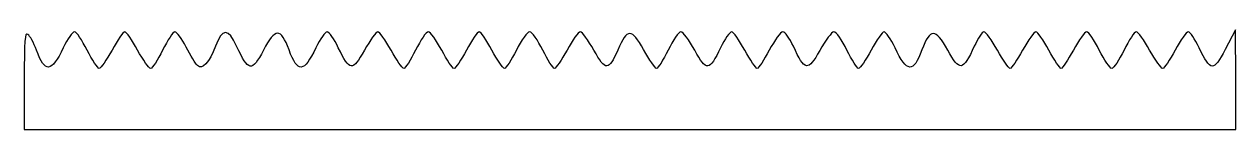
# Model space of a CAD drawing. Header units: centimetres. Extents: x -13.9 to 14.1, y 9.1 to 11.5.
import ezdxf

# ---------------------------------------------------------------- set-up
doc = ezdxf.new("R2010")
doc.units = ezdxf.units.CM
doc.header["$MEASUREMENT"] = 0
doc.layers.add('Layer 1', color=7, linetype='Continuous')

msp = doc.modelspace()

# ---------------------------------------------------------------- linework, layer by layer
at = {"layer": 'Layer 1'}
msp.add_open_spline([(-13.94355, 10.25442), (-13.94355, 11.21246), (-13.93082, 11.37542), (-13.85956, 11.32997), (-13.85956, 11.32997), (-13.81337, 11.30051), (-13.72346, 11.13624), (-13.65976, 10.96493), (-13.65976, 10.96493), (-13.45911, 10.4253), (-13.32022, 10.43716), (-13.03943, 11.01793), (-13.03943, 11.01793), (-12.94064, 11.22227), (-12.82397, 11.38946), (-12.78017, 11.38946), (-12.78017, 11.38946), (-12.73637, 11.38946), (-12.60446, 11.19842), (-12.48704, 10.96493), (-12.48704, 10.96493), (-12.36962, 10.73144), (-12.24457, 10.5404), (-12.20916, 10.5404), (-12.20916, 10.5404), (-12.17375, 10.5404), (-12.04017, 10.73144), (-11.91233, 10.96493), (-11.91233, 10.96493), (-11.78449, 11.19842), (-11.65136, 11.38946), (-11.6165, 11.38946), (-11.6165, 11.38946), (-11.58164, 11.38946), (-11.44851, 11.19842), (-11.32067, 10.96493), (-11.32067, 10.96493), (-11.19283, 10.73144), (-11.05692, 10.5404), (-11.01866, 10.5404), (-11.01866, 10.5404), (-10.9804, 10.5404), (-10.85491, 10.73144), (-10.7398, 10.96493), (-10.7398, 10.96493), (-10.62469, 11.19842), (-10.49656, 11.38946), (-10.45505, 11.38946), (-10.45505, 11.38946), (-10.41355, 11.38946), (-10.29639, 11.23026), (-10.1947, 11.03569), (-10.1947, 11.03569), (-10.09301, 10.84111), (-9.97577, 10.64828), (-9.93416, 10.60717), (-9.93416, 10.60717), (-9.82437, 10.4987), (-9.65808, 10.67841), (-9.51691, 11.05808), (-9.51691, 11.05808), (-9.3601, 11.4798), (-9.22272, 11.47887), (-9.02811, 11.05476), (-9.02811, 11.05476), (-8.75526, 10.46016), (-8.67645, 10.4485), (-8.40794, 10.96295), (-8.40794, 10.96295), (-8.13567, 11.48462), (-8.00749, 11.48602), (-7.81541, 10.96942), (-7.81541, 10.96942), (-7.61299, 10.42504), (-7.47486, 10.43581), (-7.19341, 11.01793), (-7.19341, 11.01793), (-7.09462, 11.22227), (-6.97788, 11.38946), (-6.934, 11.38946), (-6.934, 11.38946), (-6.89012, 11.38946), (-6.77338, 11.22227), (-6.67459, 11.01793), (-6.67459, 11.01793), (-6.40991, 10.47048), (-6.3486, 10.46456), (-6.0712, 10.9596), (-6.0712, 10.9596), (-5.93872, 11.19602), (-5.79874, 11.38945), (-5.76013, 11.38945), (-5.76013, 11.38945), (-5.72152, 11.38945), (-5.58441, 11.19841), (-5.45544, 10.96492), (-5.45544, 10.96492), (-5.32647, 10.73143), (-5.19306, 10.54039), (-5.15896, 10.54039), (-5.15896, 10.54039), (-5.12487, 10.54039), (-5.0028, 10.73143), (-4.88769, 10.96492), (-4.88769, 10.96492), (-4.77258, 11.19841), (-4.64, 11.38945), (-4.59307, 11.38945), (-4.59307, 11.38945), (-4.54614, 11.38945), (-4.40657, 11.19841), (-4.28292, 10.96492), (-4.28292, 10.96492), (-4.15927, 10.73143), (-4.03125, 10.54039), (-3.99842, 10.54039), (-3.99842, 10.54039), (-3.9656, 10.54039), (-3.83547, 10.73143), (-3.70924, 10.96492), (-3.70924, 10.96492), (-3.58301, 11.19841), (-3.45062, 11.38945), (-3.41503, 11.38945), (-3.41503, 11.38945), (-3.37944, 11.38945), (-3.24705, 11.19841), (-3.12082, 10.96492), (-3.12082, 10.96492), (-2.99459, 10.73143), (-2.86356, 10.54039), (-2.82964, 10.54039), (-2.82964, 10.54039), (-2.79572, 10.54039), (-2.67189, 10.73143), (-2.55447, 10.96492), (-2.55447, 10.96492), (-2.43705, 11.19841), (-2.29838, 11.38945), (-2.24632, 11.38945), (-2.24632, 11.38945), (-2.19426, 11.38945), (-2.05748, 11.19841), (-1.94237, 10.96492), (-1.94237, 10.96492), (-1.82726, 10.73143), (-1.70577, 10.54039), (-1.67238, 10.54039), (-1.67238, 10.54039), (-1.639, 10.54039), (-1.5084, 10.73143), (-1.38217, 10.96492), (-1.38217, 10.96492), (-1.25594, 11.19841), (-1.11825, 11.38945), (-1.0762, 11.38945), (-1.0762, 11.38945), (-1.03414, 11.38945), (-0.89134, 11.19602), (-0.75886, 10.9596), (-0.75886, 10.9596), (-0.48795, 10.47615), (-0.42223, 10.47698), (-0.20822, 10.96654), (-0.20822, 10.96654), (0.01476, 11.47666), (0.11281, 11.47819), (0.39028, 10.97586), (0.39028, 10.97586), (0.52258, 10.73635), (0.65743, 10.54038), (0.68994, 10.54038), (0.68994, 10.54038), (0.72245, 10.54038), (0.84323, 10.73142), (0.95834, 10.96491), (0.95834, 10.96491), (1.07345, 11.1984), (1.20563, 11.38944), (1.25208, 11.38944), (1.25208, 11.38944), (1.29853, 11.38944), (1.44325, 11.19626), (1.57367, 10.96014), (1.57367, 10.96014), (1.84671, 10.46585), (1.90751, 10.47172), (2.17158, 11.01791), (2.17158, 11.01791), (2.27037, 11.22225), (2.38438, 11.38944), (2.42493, 11.38944), (2.42493, 11.38944), (2.46548, 11.38944), (2.60326, 11.1984), (2.73111, 10.96491), (2.73111, 10.96491), (2.85895, 10.73142), (2.98841, 10.54038), (3.0188, 10.54038), (3.0188, 10.54038), (3.04919, 10.54038), (3.17522, 10.73142), (3.29887, 10.96491), (3.29887, 10.96491), (3.42252, 11.1984), (3.56387, 11.38944), (3.61297, 11.38944), (3.61297, 11.38944), (3.66208, 11.38944), (3.77137, 11.23882), (3.85584, 11.05473), (3.85584, 11.05473), (4.12181, 10.47513), (4.19446, 10.46355), (4.46719, 10.9573), (4.46719, 10.9573), (4.59847, 11.19498), (4.74647, 11.38944), (4.79607, 11.38944), (4.79607, 11.38944), (4.84568, 11.38944), (4.98044, 11.1984), (5.09555, 10.96491), (5.09555, 10.96491), (5.21066, 10.73142), (5.33216, 10.54038), (5.36554, 10.54038), (5.36554, 10.54038), (5.39892, 10.54038), (5.52951, 10.73142), (5.65574, 10.96491), (5.65574, 10.96491), (5.78197, 11.1984), (5.91776, 11.38944), (5.95749, 11.38944), (5.95749, 11.38944), (5.99723, 11.38944), (6.11057, 11.22225), (6.20936, 11.01791), (6.20936, 11.01791), (6.4908, 10.43579), (6.62894, 10.42501), (6.83136, 10.9694), (6.83136, 10.9694), (7.02105, 11.47955), (7.14451, 11.47907), (7.42731, 10.96708), (7.42731, 10.96708), (7.70587, 10.46276), (7.77705, 10.47287), (8.04405, 11.05473), (8.04405, 11.05473), (8.12852, 11.23882), (8.2289, 11.38944), (8.26711, 11.38944), (8.26711, 11.38944), (8.30532, 11.38944), (8.44474, 11.1984), (8.57693, 10.96491), (8.57693, 10.96491), (8.70912, 10.73142), (8.84117, 10.54038), (8.87037, 10.54038), (8.87037, 10.54038), (8.89957, 10.54038), (9.03119, 10.73142), (9.16285, 10.96491), (9.16285, 10.96491), (9.29452, 11.1984), (9.43247, 11.38944), (9.46941, 11.38944), (9.46941, 11.38944), (9.50635, 11.38944), (9.64118, 11.1984), (9.76903, 10.96491), (9.76903, 10.96491), (9.89687, 10.73142), (10.02458, 10.54038), (10.05282, 10.54038), (10.05282, 10.54038), (10.08106, 10.54038), (10.20876, 10.73142), (10.33661, 10.96491), (10.33661, 10.96491), (10.46445, 11.1984), (10.60344, 11.38944), (10.64548, 11.38944), (10.64548, 11.38944), (10.68752, 11.38944), (10.81799, 11.1984), (10.93541, 10.96491), (10.93541, 10.96491), (11.05284, 10.73142), (11.18287, 10.54038), (11.22438, 10.54038), (11.22438, 10.54038), (11.26589, 10.54038), (11.39403, 10.73142), (11.50914, 10.96491), (11.50914, 10.96491), (11.62425, 11.1984), (11.75088, 11.38944), (11.79053, 11.38944), (11.79053, 11.38944), (11.83019, 11.38944), (11.97036, 11.1984), (12.10202, 10.96491), (12.10202, 10.96491), (12.23368, 10.73142), (12.36903, 10.54038), (12.40278, 10.54038), (12.40278, 10.54038), (12.43653, 10.54038), (12.56743, 10.73142), (12.69366, 10.96491), (12.69366, 10.96491), (12.81989, 11.1984), (12.95567, 11.38944), (12.99541, 11.38944), (12.99541, 11.38944), (13.03515, 11.38944), (13.14849, 11.22225), (13.24729, 11.01791), (13.24729, 11.01791), (13.51596, 10.46221), (13.57611, 10.45862), (13.85225, 10.98181), (13.85225, 10.98181), (13.85225, 10.98181), (14.09231, 11.43661), (14.09231, 11.43661), (14.09231, 11.43661), (14.09231, 11.43661), (14.0935, 10.28095), (14.0935, 10.28095), (14.0935, 10.28095), (14.0935, 10.28095), (14.09469, 9.12529), (14.09469, 9.12529), (14.09469, 9.12529), (14.09469, 9.12529), (0.07557, 9.12529), (0.07557, 9.12529), (0.07557, 9.12529), (0.07557, 9.12529), (-13.94356, 9.12529), (-13.94356, 9.12529), (-13.94356, 9.12529), (-13.94356, 9.12529), (-13.94356, 10.25441), (-13.94356, 10.25441), (-13.94356, 10.25441), (-13.94356, 10.25441), (-13.94355, 10.25442), (-13.94355, 10.25442)], degree=3, knots=[0, 0, 0, 0, 0.01111111, 0.01111111, 0.01111111, 0.01111111, 0.02222222, 0.02222222, 0.02222222, 0.02222222, 0.03333333, 0.03333333, 0.03333333, 0.03333333, 0.04444444, 0.04444444, 0.04444444, 0.04444444, 0.05555556, 0.05555556, 0.05555556, 0.05555556, 0.06666667, 0.06666667, 0.06666667, 0.06666667, 0.07777778, 0.07777778, 0.07777778, 0.07777778, 0.08888889, 0.08888889, 0.08888889, 0.08888889, 0.1, 0.1, 0.1, 0.1, 0.11111111, 0.11111111, 0.11111111, 0.11111111, 0.12222222, 0.12222222, 0.12222222, 0.12222222, 0.13333333, 0.13333333, 0.13333333, 0.13333333, 0.14444444, 0.14444444, 0.14444444, 0.14444444, 0.15555556, 0.15555556, 0.15555556, 0.15555556, 0.16666667, 0.16666667, 0.16666667, 0.16666667, 0.17777778, 0.17777778, 0.17777778, 0.17777778, 0.18888889, 0.18888889, 0.18888889, 0.18888889, 0.2, 0.2, 0.2, 0.2, 0.21111111, 0.21111111, 0.21111111, 0.21111111, 0.22222222, 0.22222222, 0.22222222, 0.22222222, 0.23333333, 0.23333333, 0.23333333, 0.23333333, 0.24444444, 0.24444444, 0.24444444, 0.24444444, 0.25555556, 0.25555556, 0.25555556, 0.25555556, 0.26666667, 0.26666667, 0.26666667, 0.26666667, 0.27777778, 0.27777778, 0.27777778, 0.27777778, 0.28888889, 0.28888889, 0.28888889, 0.28888889, 0.3, 0.3, 0.3, 0.3, 0.31111111, 0.31111111, 0.31111111, 0.31111111, 0.32222222, 0.32222222, 0.32222222, 0.32222222, 0.33333333, 0.33333333, 0.33333333, 0.33333333, 0.34444444, 0.34444444, 0.34444444, 0.34444444, 0.35555556, 0.35555556, 0.35555556, 0.35555556, 0.36666667, 0.36666667, 0.36666667, 0.36666667, 0.37777778, 0.37777778, 0.37777778, 0.37777778, 0.38888889, 0.38888889, 0.38888889, 0.38888889, 0.4, 0.4, 0.4, 0.4, 0.41111111, 0.41111111, 0.41111111, 0.41111111, 0.42222222, 0.42222222, 0.42222222, 0.42222222, 0.43333333, 0.43333333, 0.43333333, 0.43333333, 0.44444444, 0.44444444, 0.44444444, 0.44444444, 0.45555556, 0.45555556, 0.45555556, 0.45555556, 0.46666667, 0.46666667, 0.46666667, 0.46666667, 0.47777778, 0.47777778, 0.47777778, 0.47777778, 0.48888889, 0.48888889, 0.48888889, 0.48888889, 0.5, 0.5, 0.5, 0.5, 0.51111111, 0.51111111, 0.51111111, 0.51111111, 0.52222222, 0.52222222, 0.52222222, 0.52222222, 0.53333333, 0.53333333, 0.53333333, 0.53333333, 0.54444444, 0.54444444, 0.54444444, 0.54444444, 0.55555556, 0.55555556, 0.55555556, 0.55555556, 0.56666667, 0.56666667, 0.56666667, 0.56666667, 0.57777778, 0.57777778, 0.57777778, 0.57777778, 0.58888889, 0.58888889, 0.58888889, 0.58888889, 0.6, 0.6, 0.6, 0.6, 0.61111111, 0.61111111, 0.61111111, 0.61111111, 0.62222222, 0.62222222, 0.62222222, 0.62222222, 0.63333333, 0.63333333, 0.63333333, 0.63333333, 0.64444444, 0.64444444, 0.64444444, 0.64444444, 0.65555556, 0.65555556, 0.65555556, 0.65555556, 0.66666667, 0.66666667, 0.66666667, 0.66666667, 0.67777778, 0.67777778, 0.67777778, 0.67777778, 0.68888889, 0.68888889, 0.68888889, 0.68888889, 0.7, 0.7, 0.7, 0.7, 0.71111111, 0.71111111, 0.71111111, 0.71111111, 0.72222222, 0.72222222, 0.72222222, 0.72222222, 0.73333333, 0.73333333, 0.73333333, 0.73333333, 0.74444444, 0.74444444, 0.74444444, 0.74444444, 0.75555556, 0.75555556, 0.75555556, 0.75555556, 0.76666667, 0.76666667, 0.76666667, 0.76666667, 0.77777778, 0.77777778, 0.77777778, 0.77777778, 0.78888889, 0.78888889, 0.78888889, 0.78888889, 0.8, 0.8, 0.8, 0.8, 0.81111111, 0.81111111, 0.81111111, 0.81111111, 0.82222222, 0.82222222, 0.82222222, 0.82222222, 0.83333333, 0.83333333, 0.83333333, 0.83333333, 0.84444444, 0.84444444, 0.84444444, 0.84444444, 0.85555556, 0.85555556, 0.85555556, 0.85555556, 0.86666667, 0.86666667, 0.86666667, 0.86666667, 0.87777778, 0.87777778, 0.87777778, 0.87777778, 0.88888889, 0.88888889, 0.88888889, 0.88888889, 0.9, 0.9, 0.9, 0.9, 0.91111111, 0.91111111, 0.91111111, 0.91111111, 0.92222222, 0.92222222, 0.92222222, 0.92222222, 0.93333333, 0.93333333, 0.93333333, 0.93333333, 0.94444444, 0.94444444, 0.94444444, 0.94444444, 0.95555556, 0.95555556, 0.95555556, 0.95555556, 0.96666667, 0.96666667, 0.96666667, 0.96666667, 0.97777778, 0.97777778, 0.97777778, 0.97777778, 1, 1, 1, 1], dxfattribs=at)

doc.saveas('drawing.dxf')
